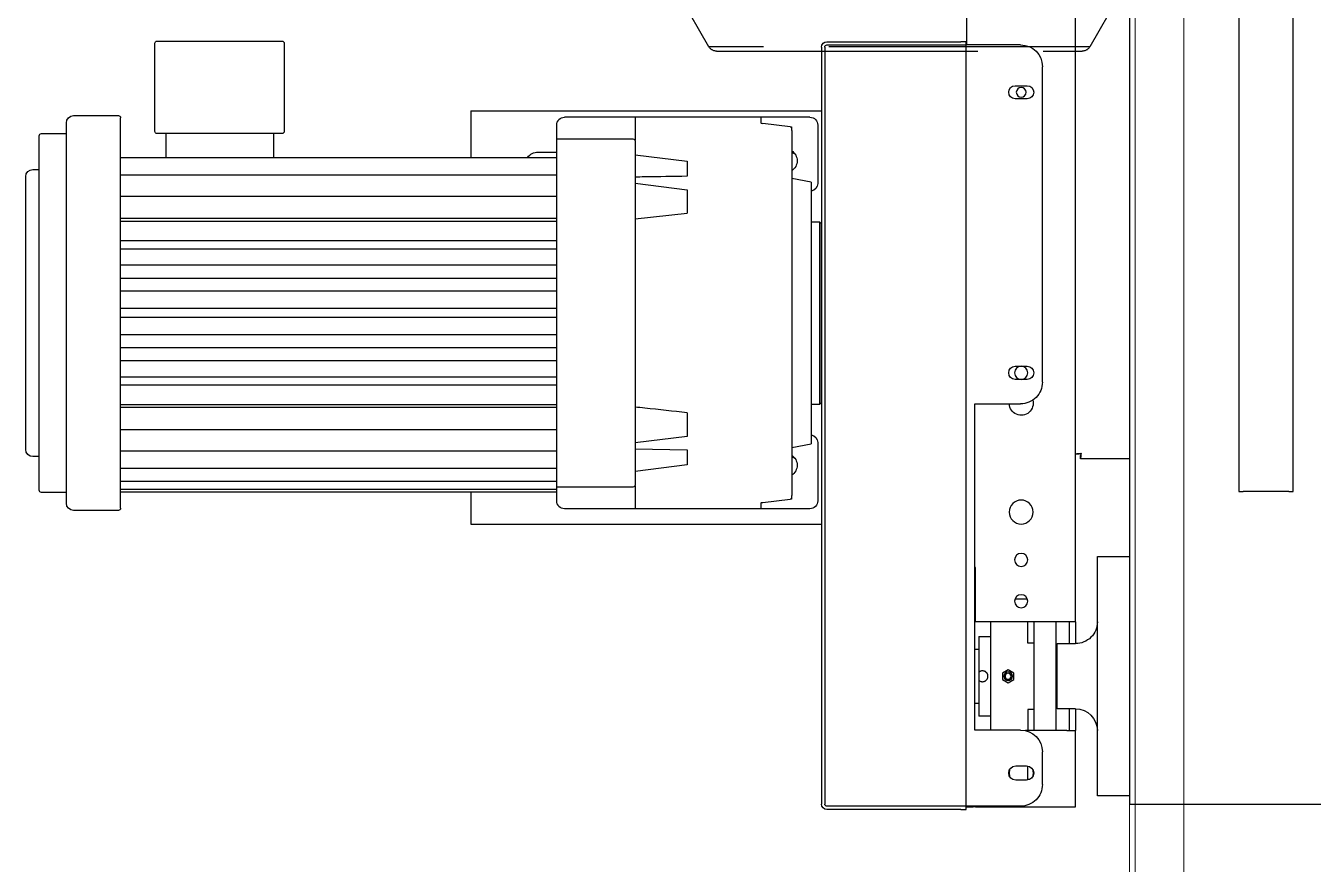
# Model space of a CAD drawing. Header units: millimetres. Extents: x 163705 to 1616509, y 81827 to 302547.
# Drawn here: x 595518 to 596110, y 147198 to 147584 of the extents above; entities that cross this region are included whole.
import ezdxf

# ---------------------------------------------------------------- set-up
doc = ezdxf.new("R2010")
doc.units = ezdxf.units.MM
doc.header["$LTSCALE"] = 10
doc.linetypes.add('ACAD_ISO02W100', pattern=[15, 12, -3])
doc.layers.add('1-虚线', color=8, linetype='ACAD_ISO02W100', lineweight=0)
doc.layers.add('1-设备轮廓', color=2, linetype='Continuous', lineweight=18)

# ---------------------------------------------------------------- blocks, each defined once
blk = doc.blocks.new('A$Cb1654539')
at = {"lineweight": 25}
for p, q in [((-50.36, 344.08), (117.58, 344.08)), ((-53.91, 342.03), (-68.34, 317.04)), ((121.13, 342.03), (-53.91, 342.03)), ((135.56, 317.04), (121.13, 342.03))]:
    blk.add_line(p, q, dxfattribs=at)
for centre, start, end in [((-50.36, 339.98), 90, 150), ((117.58, 339.98), 30, 90)]:
    blk.add_arc(centre, 4.1, start, end, dxfattribs=at)
blk = doc.blocks.new('A$Ce0621208')
for p, q in [((1899.79, 815.05), (-1114.06, 815.05)), ((1899.79, 812.55), (-1114.06, 812.55)), ((-954.06, 790.05), (1649.79, 790.05))]:
    blk.add_line(p, q)
blk = doc.blocks.new('G$C126DDED6')
at = {"rotation": 90}
blk.add_blockref('A$Ce0621208', (1640.05, 2164.12), dxfattribs=at)
at = {"layer": '1-虚线'}
blk.add_blockref('A$Cb1654539', (685.59, 1238.98), dxfattribs=at)
blk = doc.blocks.new('11')
at = {"lineweight": 25}
for p, q in [((2084.99, -644.07), (2084.99, -655.52)), ((2101.49, -640.15), (2101.49, -643.07)), ((2233.49, -643.07), (2233.49, -640.15)), ((2249.99, -655.52), (2249.99, -644.07)), ((2076.74, -658.82), (2076.74, -679.42)), ((2258.24, -679.42), (2258.24, -658.82)), ((2095.93, -680.42), (2095.93, -880.85)), ((2103.95, -680.42), (2103.95, -880.85)), ((2113.84, -680.42), (2113.84, -880.85)), ((2124.04, -880.85), (2124.04, -680.42)), ((2125.29, -680.42), (2125.29, -880.85)), ((2134.26, -880.85), (2134.26, -680.42)), ((2137.96, -680.42), (2137.96, -880.85)), ((2145.49, -880.85), (2145.49, -680.42)), ((2151.46, -680.42), (2151.46, -880.85)), ((2157.39, -880.85), (2157.39, -680.42)), ((2165.38, -880.85), (2165.38, -680.42)), ((2169.59, -880.85), (2169.59, -680.42)), ((2177.59, -880.85), (2177.59, -680.42)), ((2183.52, -880.85), (2183.52, -680.42)), ((2189.48, -880.85), (2189.48, -680.42)), ((2197.02, -880.85), (2197.02, -680.42)), ((2200.71, -880.85), (2200.71, -680.42)), ((2209.69, -880.85), (2209.69, -680.42)), ((2210.93, -880.85), (2210.93, -680.42)), ((2221.14, -880.85), (2221.14, -680.42)), ((2231.03, -880.85), (2231.03, -680.42)), ((2239.04, -880.85), (2239.04, -680.42)), ((2244.95, -880.85), (2244.95, -680.42)), ((2248.57, -880.85), (2248.57, -680.42)), ((2249.79, -880.85), (2249.79, -680.42)), ((2042.49, -697.21), (2042.49, -754.63)), ((2084, -696.22), (2043.48, -696.22)), ((2084.99, -754.63), (2084.99, -697.21)), ((2084.99, -701.17), (2095.93, -701.17)), ((2084.99, -750.67), (2095.93, -750.67)), ((2043.48, -755.62), (2084, -755.62)), ((2074.49, -841.32), (2095.93, -841.32)), ((2074.49, -841.32), (2074.49, -1002.57)), ((2249.79, -841.32), (2264.49, -841.32)), ((2264.49, -841.32), (2264.49, -1002.57)), ((2093.49, -872.32), (2093.49, -880.85)), ((2087.47, -880.85), (2081.09, -880.85)), ((2087.47, -880.85), (2087.47, -915.85)), ((2096.12, -880.85), (2087.47, -880.85)), ((2238.77, -880.85), (2096.21, -880.85)), ((2243.63, -880.85), (2238.86, -880.85)), ((2244.95, -880.85), (2243.63, -880.85)), ((2246.71, -880.85), (2244.95, -880.85)), ((2248.57, -880.85), (2246.71, -880.85)), ((2247.5, -915.85), (2247.5, -880.85)), ((2249.79, -880.85), (2248.57, -880.85)), ((2253.89, -880.85), (2249.79, -880.85)), ((2077.49, -916.85), (2077.49, -884.45)), ((2257.49, -916.85), (2257.49, -884.45)), ((2077.49, -974.85), (2077.49, -916.85)), ((2077.49, -916.85), (2083.58, -916.85)), ((2083.58, -916.85), (2088.07, -916.85)), ((2094.69, -916.85), (2097.64, -940.85)), ((2107.83, -916.85), (2110.78, -940.85)), ((2124.23, -916.85), (2121.64, -940.85)), ((2224.2, -940.85), (2227.15, -916.85)), ((2229.98, -916.85), (2230.34, -940.85)), ((2237.34, -940.85), (2240.28, -916.85)), ((2246.99, -916.85), (2251.39, -916.85)), ((2251.39, -916.85), (2257.49, -916.85)), ((2257.49, -974.85), (2257.49, -916.85)), ((2097.64, -940.85), (2104.63, -940.85)), ((2110.78, -940.85), (2121.64, -940.85)), ((2213.33, -940.85), (2224.2, -940.85)), ((2230.34, -940.85), (2237.34, -940.85)), ((2080.25, -974.85), (2077.49, -974.85)), ((2077.49, -997.25), (2077.49, -974.85)), ((2081.84, -988.17), (2080.43, -975.53)), ((2254.54, -975.53), (2253.13, -988.17)), ((2257.49, -974.85), (2254.73, -974.85)), ((2257.49, -997.25), (2257.49, -974.85)), ((2083.58, -988.85), (2082.03, -988.85)), ((2083.58, -988.85), (2094.02, -988.85)), ((2094.02, -988.85), (2104.45, -988.85)), ((2104.45, -988.85), (2106.57, -988.85)), ((2107.29, -997.85), (2105.69, -988.85)), ((2106.57, -988.85), (2228.41, -988.85)), ((2229.29, -988.85), (2227.69, -997.85)), ((2228.41, -988.85), (2230.53, -988.85)), ((2230.53, -988.85), (2240.96, -988.85)), ((2240.96, -988.85), (2251.39, -988.85)), ((2252.95, -988.85), (2251.39, -988.85)), ((2107.29, -997.85), (2120.54, -997.85)), ((2120.54, -997.85), (2214.43, -997.85)), ((2125.49, -997.85), (2125.49, -1001.57)), ((2209.49, -1001.57), (2209.49, -997.85)), ((2214.43, -997.85), (2227.69, -997.85)), ((2042.74, -1005.07), (2042.74, -1066.57)), ((2044.24, -1005.07), (2044.24, -1066.57)), ((2045.24, -1002.57), (2393.24, -1002.57)), ((2045.24, -1004.07), (2393.24, -1004.07)), ((2081.09, -1000.85), (2107.89, -1000.85)), ((2125.49, -1001.57), (2126.27, -1002.35)), ((2125.49, -1001.57), (2209.49, -1001.57)), ((2126.27, -1002.35), (2208.71, -1002.35)), ((2150.03, -1002.35), (2150.03, -1002.57)), ((2184.95, -1002.57), (2184.95, -1002.35)), ((2208.71, -1002.35), (2209.49, -1001.57)), ((2227.09, -1000.85), (2253.89, -1000.85)), ((2394.24, -1066.57), (2394.24, -1005.07)), ((2395.74, -1066.57), (2395.74, -1005.07)), ((2044.24, -1069.32), (2000.99, -1069.32)), ((2042.74, -1069.07), (2042.74, -1066.57)), ((2044.24, -1069.07), (2042.74, -1069.07)), ((2044.24, -1066.57), (2044.24, -1069.07)), ((2394.24, -1069.07), (2044.24, -1069.07)), ((2044.24, -1070.07), (2044.24, -1069.07)), ((2044.24, -1094.07), (2044.24, -1070.07)), ((2394.24, -1069.07), (2394.24, -1066.57)), ((2395.74, -1069.07), (2394.24, -1069.07)), ((2394.24, -1070.07), (2394.24, -1069.07)), ((2394.49, -1069.32), (2394.24, -1069.32)), ((2394.24, -1094.07), (2394.24, -1070.07)), ((2394.49, -1069.32), (2394.49, -1072.32)), ((2395.74, -1066.57), (2395.74, -1069.07)), ((2359.24, -1073.07), (2209.24, -1073.07)), ((2209.24, -1073.07), (2209.24, -1094.07)), ((2284.49, -1073.32), (2284.49, -1073.07)), ((2309.49, -1073.32), (2284.49, -1073.32)), ((2309.49, -1115.32), (2309.49, -1073.32)), ((2316.21, -1074.82), (2316.21, -1080.32)), ((2316.21, -1074.82), (2332.66, -1074.82)), ((2321.99, -1073.07), (2321.99, -1074.82)), ((2332.66, -1074.82), (2336.32, -1074.82)), ((2336.32, -1074.82), (2352.77, -1074.82)), ((2346.99, -1074.82), (2346.99, -1073.07)), ((2352.77, -1080.32), (2352.77, -1074.82)), ((2359.24, -1094.07), (2359.24, -1073.07)), ((2394.49, -1072.32), (2394.24, -1072.32)), ((2394.49, -1073.32), (2394.24, -1073.32)), ((2394.49, -1073.32), (2394.49, -1072.32)), ((2394.49, -1073.32), (2394.49, -1115.32)), ((2359.24, -1080.32), (2309.49, -1080.32)), ((2331.55, -1088.32), (2333.02, -1085.77)), ((2333.02, -1090.87), (2331.55, -1088.32)), ((2333.02, -1085.77), (2335.96, -1085.77)), ((2335.96, -1085.77), (2337.44, -1088.32)), ((2337.44, -1088.32), (2335.96, -1090.87)), ((2062.99, -1091.57), (2062.99, -1097.07)), ((2068.99, -1097.07), (2068.99, -1091.57)), ((2191.99, -1091.57), (2191.99, -1097.07)), ((2197.99, -1097.07), (2197.99, -1091.57)), ((2298.87, -1091.54), (2298.87, -1097.1)), ((2335.96, -1090.87), (2333.02, -1090.87)), ((2375.74, -1091.82), (2375.74, -1096.82)), ((2382.24, -1096.82), (2382.24, -1091.82)), ((2319.26, -1097.32), (2309.49, -1097.32)), ((2309.49, -1100.18), (2359.49, -1100.18)), ((2319.26, -1100.18), (2319.26, -1097.32)), ((2349.73, -1100.18), (2349.73, -1097.32)), ((2349.73, -1097.32), (2359.49, -1097.32)), ((2359.49, -1115.32), (2359.49, -1096.29)), ((2381.99, -1097.32), (2375.78, -1097.32)), ((2381.99, -1098.07), (2381.99, -1097.32)), ((2199.24, -1104.07), (2054.24, -1104.07)), ((2384.24, -1104.07), (2369.24, -1104.07)), ((2309.49, -1110.32), (2359.49, -1110.32)), ((2319.49, -1110.83), (2319.49, -1119.32)), ((2349.49, -1110.83), (2319.49, -1110.83)), ((2321.99, -1110.32), (2321.99, -1110.83)), ((2346.99, -1110.83), (2346.99, -1110.32)), ((2349.49, -1119.32), (2349.49, -1110.83)), ((2309.49, -1119.32), (2309.49, -1115.32)), ((2309.49, -1116.32), (2319.49, -1116.32)), ((2349.49, -1116.32), (2359.49, -1116.32)), ((2359.49, -1115.32), (2359.49, -1119.32)), ((2394.49, -1115.32), (2394.49, -1119.32)), ((2232.28, -1119.32), (1780.99, -1119.32)), ((2232.28, -1119.32), (2232.28, -1120.82)), ((2309.49, -1119.32), (2232.28, -1119.32)), ((2234.49, -1121.53), (2232.99, -1121.53)), ((2234.49, -1144.32), (2234.49, -1121.53)), ((2309.49, -1119.32), (2319.49, -1119.32)), ((2349.49, -1119.32), (2359.49, -1119.32)), ((2394.49, -1119.32), (2359.49, -1119.32)), ((2279.49, -1129.32), (2279.49, -1144.32)), ((2389.49, -1129.32), (2279.49, -1129.32)), ((2389.49, -1144.32), (2389.49, -1129.32)), ((2334.49, -1144.32), (1780.99, -1144.32)), ((2393.49, -1144.32), (2334.49, -1144.32)), ((2393.49, -1563.94), (2393.49, -1144.32)), ((1790.99, -1194.32), (2249.49, -1194.32)), ((2249.49, -1194.32), (2249.49, -1196.32)), ((2249.49, -1217.32), (2249.49, -1196.32)), ((2249.49, -1217.32), (2249.49, -1219.32)), ((2249.49, -1219.32), (1456.99, -1219.32))]:
    blk.add_line(p, q, dxfattribs=at)
for points in [[(2377.16, -1089.13), (2377.57, -1089.01), (2378.99, -1088.82)], [(2378.99, -1088.82), (2380.42, -1089.01), (2380.82, -1089.13)]]:
    blk.add_lwpolyline(points, dxfattribs=at)
for centre, radius in [((2334.49, -1088.32), 2.02), ((2334.49, -1088.32), 1.4), ((2065.99, -1094.32), 2.25), ((2194.99, -1094.32), 3), ((2258.99, -1094.32), 5.5), ((2280.99, -1094.32), 3), ((2299.99, -1094.32), 3)]:
    blk.add_circle(centre, radius, dxfattribs=at)
for centre, radius, start, end in [((2104.79, -640.15), 3.3, 90, 180), ((2230.19, -640.15), 3.3, 0, 90), ((2085.99, -644.07), 1, 90, 180), ((2248.99, -644.07), 1, 0, 90), ((2080.04, -658.82), 3.3, 90, 180), ((2254.94, -658.82), 3.3, 0, 90), ((2077.74, -679.42), 1, 180, 270), ((2257.24, -679.42), 1, 270, 360), ((2043.48, -697.21), 0.99, 90, 180), ((2084, -697.21), 0.99, 0, 90), ((2043.48, -754.63), 0.99, 180, 270), ((2084, -754.63), 0.99, 270, 360), ((2099.49, -872.32), 6, 126.38145, 180), ((2081.09, -884.45), 3.6, 90, 180), ((2253.89, -884.45), 3.6, 0, 90), ((2088.47, -915.85), 1, 180, 270), ((2246.5, -915.85), 1, 270, 0), ((2097.49, -985.85), 5.5, 213.05573, 326.94427), ((2099.49, -987.32), 6, 194.74659, 210.10432), ((2237.49, -985.85), 5.5, 213.05573, 326.94427), ((2239.49, -987.32), 6, 194.74659, 210.10432), ((2081.09, -997.25), 3.6, 180, 270), ((2107.89, -997.25), 3.6, 270, 350.40593), ((2227.09, -997.25), 3.6, 189.59407, 270), ((2253.89, -997.25), 3.6, 270, 0), ((2045.24, -1005.07), 2.5, 90, 180), ((2045.24, -1005.07), 1, 90, 180), ((2393.24, -1005.07), 2.5, 0, 90), ((2393.24, -1005.07), 1, 0, 90), ((2065.99, -1091.57), 3, 0, 180), ((2194.99, -1091.57), 3, 0, 180), ((2378.99, -1091.82), 3.25, 0, 180), ((2054.24, -1094.07), 10, 180, 270), ((2199.24, -1094.07), 10, 270, 0), ((2208.99, -1094.32), 5.5, 254.85002, 87.39475), ((2369.24, -1094.07), 10, 180, 270), ((2384.24, -1094.07), 10, 270, 0), ((2065.99, -1097.07), 3, 180, 0), ((2194.99, -1097.07), 3, 180, 0), ((2378.99, -1096.82), 3.25, 180, 0), ((2378.99, -1094.32), 5.5, 250.59295, 289.40705), ((2309.49, -1119.32), 10, 270, 0), ((2359.49, -1119.32), 10, 180, 270)]:
    blk.add_arc(centre, radius, start, end, dxfattribs=at)
for centre, start_param, end_param in [((2080.25, -977.17), 5.497787, 6.283185), ((2254.73, -977.17), 0, 0.785398), ((2082.03, -986.53), 2.356194, 3.141593), ((2252.95, -986.53), 3.141593, 3.926991)]:
    blk.add_ellipse(centre, major_axis=(0, 2.32), ratio=0.111632, start_param=start_param, end_param=end_param, dxfattribs=at)
for points, knots in [([(2167.49, -636.85), (2164.94, -636.85), (2159.76, -636.85), (2152, -636.85), (2144.92, -636.85), (2138.61, -636.85), (2133.1, -636.85), (2127.89, -636.85), (2123.07, -636.85), (2118.73, -636.85), (2114.93, -636.85), (2111.71, -636.85), (2108.84, -636.85), (2106.57, -636.85), (2105.06, -636.85), (2104.88, -636.85), (2104.79, -636.85)], [0, 0, 0, 0, 4.867478, 9.885895, 15.045004, 19.04675, 23.111682, 27.219857, 31.35, 35.480143, 39.588318, 43.65325, 47.654996, 52.814403, 57.832748, 62.7, 62.7, 62.7, 62.7]), ([(2230.19, -636.85), (2230.1, -636.85), (2229.92, -636.85), (2228.41, -636.85), (2226.14, -636.85), (2223.26, -636.85), (2220.05, -636.85), (2216.25, -636.85), (2211.9, -636.85), (2207.09, -636.85), (2201.88, -636.85), (2196.36, -636.85), (2190.05, -636.85), (2182.97, -636.85), (2175.21, -636.85), (2170.04, -636.85), (2167.49, -636.85)], [0, 0, 0, 0, 4.867553, 9.885894, 15.045004, 19.04675, 23.111682, 27.219857, 31.35, 35.480143, 39.588318, 43.65325, 47.654996, 52.814403, 57.832673, 62.7, 62.7, 62.7, 62.7]), ([(2167.49, -643.07), (2165, -643.07), (2160.03, -643.07), (2152.52, -643.07), (2144.96, -643.07), (2137.39, -643.07), (2129.95, -643.07), (2122.79, -643.07), (2116.02, -643.07), (2109.76, -643.07), (2104.11, -643.07), (2099.17, -643.07), (2094.99, -643.07), (2091.61, -643.07), (2089.03, -643.07), (2087.26, -643.07), (2086.18, -643.07), (2086.05, -643.07), (2085.99, -643.07)], [0, 0, 0, 0, 4.747341, 9.494514, 14.463691, 19.559003, 24.759924, 30.042965, 35.382207, 40.75, 46.117794, 51.457036, 56.740077, 61.940997, 67.03631, 72.005487, 76.752913, 81.5, 81.5, 81.5, 81.5]), ([(2248.99, -643.07), (2248.92, -643.07), (2248.79, -643.07), (2247.71, -643.07), (2245.95, -643.07), (2243.37, -643.07), (2239.99, -643.07), (2235.81, -643.07), (2230.86, -643.07), (2225.22, -643.07), (2218.96, -643.07), (2212.19, -643.07), (2205.02, -643.07), (2197.59, -643.07), (2190.01, -643.07), (2182.45, -643.07), (2174.95, -643.07), (2169.97, -643.07), (2167.49, -643.07)], [0, 0, 0, 0, 4.747426, 9.494513, 14.463691, 19.559003, 24.759923, 30.042965, 35.382207, 40.75, 46.117794, 51.457036, 56.740077, 61.940998, 67.03631, 72.005487, 76.752828, 81.5, 81.5, 81.5, 81.5]), ([(2167.49, -655.52), (2164.82, -655.52), (2159.49, -655.52), (2151.43, -655.52), (2143.32, -655.52), (2135.19, -655.52), (2127.21, -655.52), (2119.52, -655.52), (2112.26, -655.52), (2105.54, -655.52), (2099.49, -655.52), (2094.18, -655.52), (2089.7, -655.52), (2086.07, -655.52), (2083.3, -655.52), (2081.4, -655.52), (2080.25, -655.52), (2080.11, -655.52), (2080.04, -655.52)], [0, 0, 0, 0, 5.09392, 10.187672, 15.519629, 20.98693, 26.56755, 32.236285, 37.965325, 43.725, 49.484675, 55.213715, 60.882451, 66.46307, 71.930371, 77.262329, 82.356334, 87.45, 87.45, 87.45, 87.45]), ([(2254.94, -655.52), (2254.87, -655.52), (2254.73, -655.52), (2253.57, -655.52), (2251.68, -655.52), (2248.91, -655.52), (2245.28, -655.52), (2240.79, -655.52), (2235.49, -655.52), (2229.44, -655.52), (2222.72, -655.52), (2215.45, -655.52), (2207.76, -655.52), (2199.79, -655.52), (2191.66, -655.52), (2183.55, -655.52), (2175.49, -655.52), (2170.16, -655.52), (2167.49, -655.52)], [0, 0, 0, 0, 5.094005, 10.187671, 15.519629, 20.98693, 26.56755, 32.236285, 37.965325, 43.725, 49.484675, 55.213715, 60.882451, 66.463071, 71.930372, 77.262329, 82.356249, 87.45, 87.45, 87.45, 87.45]), ([(2167.49, -680.42), (2164.75, -680.42), (2159.28, -680.42), (2151.01, -680.42), (2142.68, -680.42), (2134.34, -680.42), (2126.15, -680.42), (2118.26, -680.42), (2110.81, -680.42), (2103.91, -680.42), (2097.7, -680.42), (2092.25, -680.42), (2087.65, -680.42), (2083.93, -680.42), (2081.08, -680.42), (2079.14, -680.42), (2077.95, -680.42), (2077.81, -680.42), (2077.74, -680.42)], [0, 0, 0, 0, 5.227722, 10.455614, 15.927806, 21.538901, 27.266295, 33.084123, 38.963841, 44.875, 50.786159, 56.665876, 62.483704, 68.211098, 73.822193, 79.294385, 84.522024, 89.75, 89.75, 89.75, 89.75]), ([(2257.24, -680.42), (2257.17, -680.42), (2257.02, -680.42), (2255.84, -680.42), (2253.89, -680.42), (2251.05, -680.42), (2247.33, -680.42), (2242.72, -680.42), (2237.28, -680.42), (2231.06, -680.42), (2224.17, -680.42), (2216.71, -680.42), (2208.82, -680.42), (2200.64, -680.42), (2192.29, -680.42), (2183.97, -680.42), (2175.7, -680.42), (2170.23, -680.42), (2167.49, -680.42)], [0, 0, 0, 0, 5.227638, 10.455614, 15.927806, 21.538902, 27.266296, 33.084123, 38.963841, 44.875, 50.786158, 56.665876, 62.483704, 68.211098, 73.822193, 79.294385, 84.522108, 89.75, 89.75, 89.75, 89.75]), ([(2088.47, -916.85), (2088.54, -916.85), (2088.66, -916.85), (2089.71, -916.85), (2091.42, -916.85), (2093.92, -916.85), (2097.2, -916.85), (2101.25, -916.85), (2106.04, -916.85), (2111.52, -916.85), (2117.59, -916.85), (2124.15, -916.85), (2131.1, -916.85), (2138.31, -916.85), (2145.65, -916.85), (2152.98, -916.85), (2160.26, -916.85), (2167.49, -916.85), (2174.72, -916.85), (2182, -916.85), (2189.33, -916.85), (2196.67, -916.85), (2203.88, -916.85), (2210.83, -916.85), (2217.39, -916.85), (2223.46, -916.85), (2228.93, -916.85), (2233.72, -916.85), (2237.78, -916.85), (2241.06, -916.85), (2243.56, -916.85), (2245.27, -916.85), (2246.31, -916.85), (2246.44, -916.85), (2246.5, -916.85)], [0, 0, 0, 0, 4.602482, 9.205134, 14.022858, 18.962872, 24.005276, 29.127298, 34.303808, 39.507999, 44.71219, 49.8887, 55.010722, 60.053126, 64.993141, 69.810865, 74.413263, 79.015999, 83.618397, 88.221134, 93.038858, 97.978872, 103.021276, 108.143298, 113.319808, 118.523999, 123.72819, 128.9047, 134.026722, 139.069126, 144.009141, 148.826865, 153.429348, 158.032, 158.032, 158.032, 158.032]), ([(2104.63, -940.85), (2104.73, -934.34), (2104.85, -926.34), (2104.97, -918.34), (2104.99, -916.85)], [0, 0, 0, 0, 19.529888, 24.002695, 24.002695, 24.002695, 24.002695]), ([(2213.33, -940.85), (2212.63, -934.36), (2211.76, -926.37), (2210.91, -918.36), (2210.75, -916.85)], [0, 0, 0, 0, 19.579792, 24.139138, 24.139138, 24.139138, 24.139138]), ([(2336.32, -1074.82), (2336.48, -1075.02), (2336.8, -1075.43), (2336.97, -1076.05), (2337.01, -1076.7), (2336.9, -1077.36), (2336.49, -1078.11), (2335.85, -1078.68), (2335.06, -1079), (2334.21, -1079.05), (2333.39, -1078.82), (2332.7, -1078.33), (2332.2, -1077.64), (2332.01, -1076.99), (2331.98, -1076.34), (2332.09, -1075.68), (2332.39, -1075.13), (2332.62, -1074.87), (2332.66, -1074.82)], [0, 0, 0, 0, 0.738281, 1.582153, 1.868466, 2.705246, 3.541836, 4.383359, 5.228166, 6.06765, 6.90158, 7.738229, 8.581696, 9.425568, 9.711881, 10.548661, 11.385251, 11.579292, 11.579292, 11.579292, 11.579292]), ([(2336.32, -1074.82), (2336.47, -1075.01), (2336.77, -1075.39), (2336.99, -1076.1), (2337.01, -1076.83), (2336.81, -1077.54), (2336.43, -1078.16), (2335.88, -1078.64), (2335.22, -1078.95), (2334.49, -1079.06), (2333.77, -1078.95), (2333.1, -1078.64), (2332.56, -1078.16), (2332.17, -1077.54), (2331.97, -1076.83), (2331.99, -1076.1), (2332.21, -1075.39), (2332.51, -1075.01), (2332.66, -1074.82)], [0, 0, 0, 0, 0.722717, 1.445507, 2.172605, 2.896361, 3.619739, 4.342419, 5.065399, 5.788994, 6.512964, 7.237053, 7.960996, 8.684401, 9.406958, 10.133012, 10.857027, 11.580877, 11.580877, 11.580877, 11.580877])]:
    blk.add_open_spline(points, degree=3, knots=knots, dxfattribs=at)
for points in [[(2232.28, -1119.32), (2232.26, -1119.36), (2232.21, -1119.43), (2232.14, -1120.01), (2232.06, -1120.84), (2232.02, -1121.49), (2231.99, -1121.82)], [(2232.28, -1120.82), (2232.26, -1120.84), (2232.21, -1120.87), (2232.14, -1121.1), (2232.06, -1121.43), (2232.02, -1121.69), (2231.99, -1121.82)], [(2231.99, -1121.82), (2232.32, -1121.8), (2232.97, -1121.75), (2233.8, -1121.67), (2234.38, -1121.6), (2234.45, -1121.55), (2234.49, -1121.53)], [(2231.99, -1121.82), (2232.12, -1121.8), (2232.38, -1121.75), (2232.72, -1121.67), (2232.95, -1121.6), (2232.98, -1121.55), (2232.99, -1121.53)]]:
    blk.add_open_spline(points, degree=3, dxfattribs=at)

msp = doc.modelspace()

# ---------------------------------------------------------------- block references
at = {"xscale": -1, "rotation": 89.99999999999984}
msp.add_blockref('11', (594881.46, 149619.282), dxfattribs=at)
at = {"layer": '1-设备轮廓', "xscale": -1, "rotation": 180}
msp.add_blockref('G$C126DDED6', (595200.592, 149155.24), dxfattribs=at)

doc.saveas('drawing.dxf')
